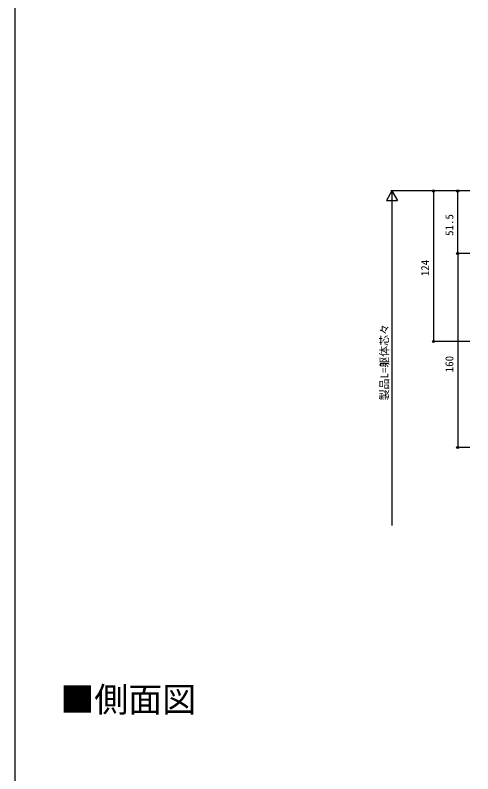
# Model space of a CAD drawing. Units: millimetres, scale not verified. Extents: x -693 to 693, y -1120 to 1121.
# Drawn here: x -693 to -316, y -484 to 141 of the extents above; entities that cross this region are included whole.
import ezdxf
from ezdxf.enums import TextEntityAlignment as Align

# ---------------------------------------------------------------- set-up
doc = ezdxf.new("R2010")
doc.units = ezdxf.units.MM
doc.header["$LTSCALE"] = 6
for name, color, linetype in [('0-1_USER1', 3, 'Continuous'), ('0-6_YKK_D', 6, 'Continuous'), ('0-7_YKK_ZWAK', 7, 'Continuous')]:
    doc.layers.add(name, color=color, linetype=linetype)
doc.styles.add('ＭＳ ゴシック', font='')
doc.styles.get('ＭＳ ゴシック').set_extended_font_data('MS Gothic')

msp = doc.modelspace()

# ---------------------------------------------------------------- linework, layer by layer
at = {"layer": '0-6_YKK_D'}
for p, q in [((-382.327, -3.484), (-386.827, -11.278)), ((-318.155, -3.484), (-383.327, -3.484)), ((-382.327, -3.484), (-377.827, -11.278)), ((-382.327, -3.484), (-382.327, -19.072)), ((-318.155, -3.484), (-349.155, -3.484)), ((-348.155, -3.484), (-348.155, -127.662)), ((-318.155, -3.484), (-329.155, -3.484)), ((-328.155, -54.985), (-328.155, -3.484)), ((-386.827, -11.278), (-377.827, -11.278)), ((-382.327, -12.484), (-382.327, -279.341)), ((-318.155, -54.985), (-329.155, -54.985)), ((-318.155, -54.985), (-329.155, -54.985)), ((-328.155, -54.985), (-328.155, -214.981)), ((-318.155, -127.662), (-349.155, -127.662)), ((-318.155, -214.981), (-329.155, -214.981))]:
    msp.add_line(p, q, dxfattribs=at)
for centre in [(-348.155, -3.484), (-328.155, -3.484), (-328.155, -54.985), (-328.155, -54.985), (-348.155, -127.662), (-328.155, -214.981)]:
    msp.add_circle(centre, 0.85, dxfattribs=at)
at = {"layer": '0-7_YKK_ZWAK'}
msp.add_lwpolyline([(693, -1120.1), (-693, -1120.1), (-693, 1063.9)], dxfattribs=at)

# ---------------------------------------------------------------- texts
at = {"layer": '0-1_USER1', "style": 'ＭＳ ゴシック'}
msp.add_text('■側面図 ', height=20.53, dxfattribs=at).set_placement((-655.755, -439.234), align=Align.BOTTOM_LEFT)
at = {"layer": '0-6_YKK_D', "style": 'ＭＳ ゴシック'}
for s, p in [('51.5', (-329.755, -40.515)), ('124', (-349.755, -73.733)), ('製品L=躯体芯々', (-383.327, -176.152)), ('160', (-329.755, -152.943))]:
    msp.add_text(s, height=6.598, rotation=90, dxfattribs=at).set_placement(p, align=Align.BOTTOM_LEFT)

doc.saveas('drawing.dxf')
